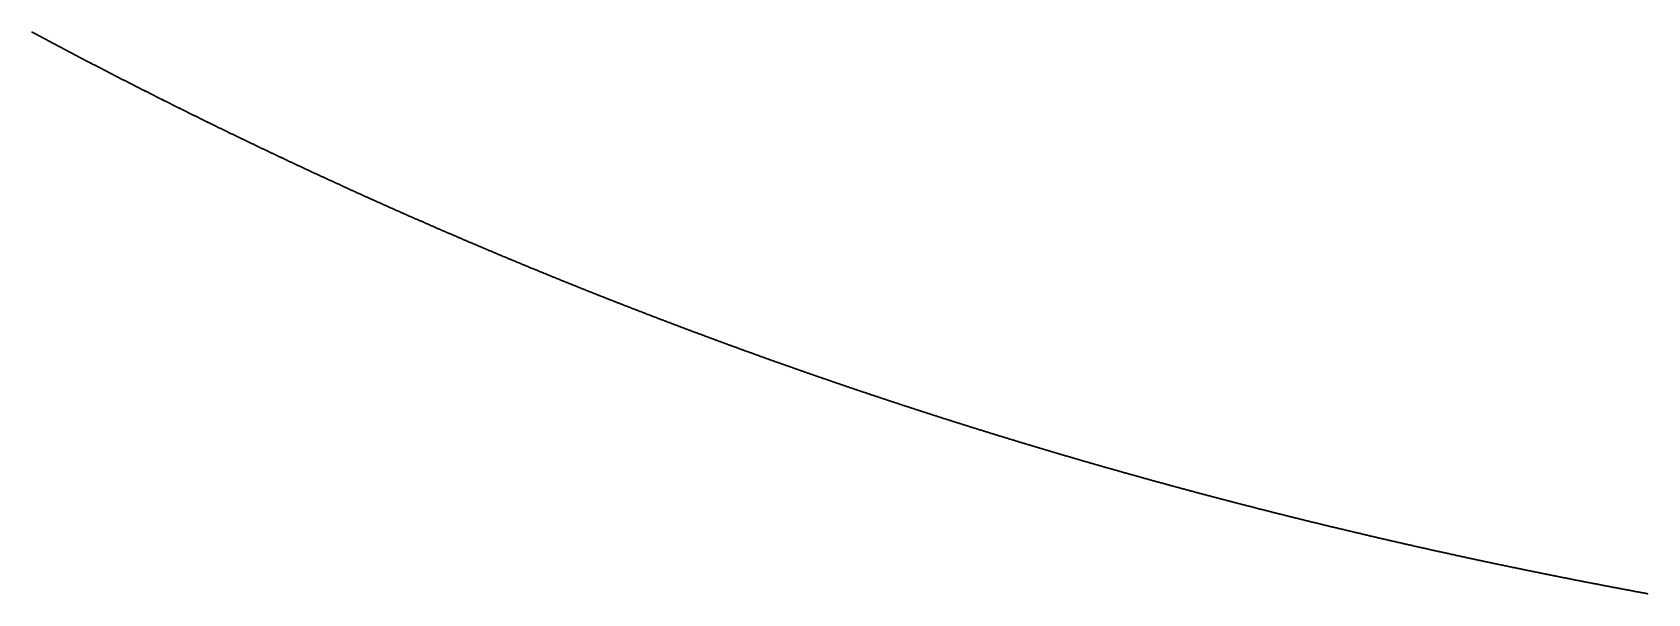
# Model space of a CAD drawing. Header units: metres. Extents: x 0 to 360, y 0 to 49.
# Drawn here: x 315 to 337.49, y 1.61 to 9.43 of the extents above; entities that cross this region are included whole.
import ezdxf

# ---------------------------------------------------------------- set-up
doc = ezdxf.new("R2010")
doc.units = ezdxf.units.M

msp = doc.modelspace()

# ---------------------------------------------------------------- linework, layer by layer
for p in [(315.005, 9.428), (315.013, 9.424), (315.022, 9.419), (315.031, 9.414), (315.04, 9.41), (315.048, 9.405), (315.057, 9.4), (315.066, 9.396), (315.074, 9.391), (315.083, 9.386), (315.092, 9.382), (315.1, 9.377), (315.109, 9.373), (315.118, 9.368), (315.126, 9.363), (315.135, 9.359), (315.144, 9.354), (315.152, 9.349), (315.161, 9.345), (315.17, 9.34), (315.179, 9.336), (315.187, 9.331), (315.196, 9.326), (315.205, 9.322), (315.213, 9.317), (315.222, 9.312), (315.231, 9.308), (315.239, 9.303), (315.248, 9.299), (315.257, 9.294), (315.266, 9.289), (315.274, 9.285), (315.283, 9.28), (315.292, 9.276), (315.3, 9.271), (315.309, 9.266), (315.318, 9.262), (315.327, 9.257), (315.335, 9.252), (315.344, 9.248), (315.353, 9.243), (315.361, 9.239), (315.37, 9.234), (315.379, 9.229), (315.388, 9.225), (315.396, 9.22), (315.405, 9.216), (315.414, 9.211), (315.423, 9.206), (315.431, 9.202), (315.44, 9.197), (315.449, 9.193), (315.457, 9.188), (315.466, 9.183), (315.475, 9.179), (315.484, 9.174), (315.492, 9.17), (315.501, 9.165), (315.51, 9.16), (315.519, 9.156), (315.527, 9.151), (315.536, 9.147), (315.545, 9.142), (315.554, 9.137), (315.562, 9.133), (315.571, 9.128), (315.58, 9.124), (315.589, 9.119), (315.597, 9.115), (315.606, 9.11), (315.615, 9.105), (315.624, 9.101), (315.632, 9.096), (315.641, 9.092), (315.65, 9.087), (315.659, 9.082), (315.667, 9.078), (315.676, 9.073), (315.685, 9.069), (315.694, 9.064), (315.702, 9.06), (315.711, 9.055), (315.72, 9.05), (315.729, 9.046), (315.737, 9.041), (315.746, 9.037), (315.755, 9.032), (315.764, 9.028), (315.773, 9.023), (315.781, 9.018), (315.79, 9.014), (315.799, 9.009), (315.808, 9.005), (315.816, 9), (315.825, 8.996), (315.834, 8.991), (315.843, 8.986), (315.851, 8.982), (315.86, 8.977), (315.869, 8.973), (315.878, 8.968), (315.887, 8.964), (315.895, 8.959), (315.904, 8.955), (315.913, 8.95), (315.922, 8.945), (315.931, 8.941), (315.939, 8.936), (315.948, 8.932), (315.957, 8.927), (315.966, 8.923), (315.975, 8.918), (315.983, 8.914), (315.992, 8.909), (316.001, 8.904), (316.01, 8.9), (316.019, 8.895), (316.027, 8.891), (316.036, 8.886), (316.045, 8.882), (316.054, 8.877), (316.063, 8.873), (316.071, 8.868), (316.08, 8.864), (316.089, 8.859), (316.098, 8.854), (316.107, 8.85), (316.115, 8.845), (316.124, 8.841), (316.133, 8.836), (316.142, 8.832), (316.151, 8.827), (316.16, 8.823), (316.168, 8.818), (316.177, 8.814), (316.186, 8.809), (316.195, 8.805), (316.204, 8.8), (316.212, 8.796), (316.221, 8.791), (316.23, 8.786), (316.239, 8.782), (316.248, 8.777), (316.257, 8.773), (316.265, 8.768), (316.274, 8.764), (316.283, 8.759), (316.292, 8.755), (316.301, 8.75), (316.31, 8.746), (316.319, 8.741), (316.327, 8.737), (316.336, 8.732), (316.345, 8.728), (316.354, 8.723), (316.363, 8.719), (316.372, 8.714), (316.38, 8.71), (316.389, 8.705), (316.398, 8.701), (316.407, 8.696), (316.416, 8.692), (316.425, 8.687), (316.434, 8.683), (316.442, 8.678), (316.451, 8.674), (316.46, 8.669), (316.469, 8.665), (316.478, 8.66), (316.487, 8.656), (316.496, 8.651), (316.504, 8.647), (316.513, 8.642), (316.522, 8.638), (316.531, 8.633), (316.54, 8.629), (316.549, 8.624), (316.558, 8.62), (316.566, 8.615), (316.575, 8.611), (316.584, 8.606), (316.593, 8.602), (316.602, 8.597), (316.611, 8.593), (316.62, 8.588), (316.629, 8.584), (316.638, 8.579), (316.646, 8.575), (316.655, 8.57), (316.664, 8.566), (316.673, 8.561), (316.682, 8.557), (316.691, 8.552), (316.7, 8.548), (316.709, 8.543), (316.717, 8.539), (316.726, 8.534), (316.735, 8.53), (316.744, 8.525), (316.753, 8.521), (316.762, 8.516), (316.771, 8.512), (316.78, 8.508), (316.789, 8.503), (316.798, 8.499), (316.806, 8.494), (316.815, 8.49), (316.824, 8.485), (316.833, 8.481), (316.842, 8.476), (316.851, 8.472), (316.86, 8.467), (316.869, 8.463), (316.878, 8.458), (316.887, 8.454), (316.896, 8.449), (316.904, 8.445), (316.913, 8.441), (316.922, 8.436), (316.931, 8.432), (316.94, 8.427), (316.949, 8.423), (316.958, 8.418), (316.967, 8.414), (316.976, 8.409), (316.985, 8.405), (316.994, 8.4), (317.003, 8.396), (317.012, 8.392), (317.02, 8.387), (317.029, 8.383), (317.038, 8.378), (317.047, 8.374), (317.056, 8.369), (317.065, 8.365), (317.074, 8.36), (317.083, 8.356), (317.092, 8.351), (317.101, 8.347), (317.11, 8.343), (317.119, 8.338), (317.128, 8.334), (317.137, 8.329), (317.146, 8.325), (317.155, 8.32), (317.163, 8.316), (317.172, 8.312), (317.181, 8.307), (317.19, 8.303), (317.199, 8.298), (317.208, 8.294), (317.217, 8.289), (317.226, 8.285), (317.235, 8.281), (317.244, 8.276), (317.253, 8.272), (317.262, 8.267), (317.271, 8.263), (317.28, 8.258), (317.289, 8.254), (317.298, 8.25), (317.307, 8.245), (317.316, 8.241), (317.325, 8.236), (317.334, 8.232), (317.343, 8.227), (317.352, 8.223), (317.361, 8.219), (317.37, 8.214), (317.379, 8.21), (317.387, 8.205), (317.396, 8.201), (317.405, 8.197), (317.414, 8.192), (317.423, 8.188), (317.432, 8.183), (317.441, 8.179), (317.45, 8.174), (317.459, 8.17), (317.468, 8.166), (317.477, 8.161), (317.486, 8.157), (317.495, 8.152), (317.504, 8.148), (317.513, 8.144), (317.522, 8.139), (317.531, 8.135), (317.54, 8.13), (317.549, 8.126), (317.558, 8.122), (317.567, 8.117), (317.576, 8.113), (317.585, 8.108), (317.594, 8.104), (317.603, 8.1), (317.612, 8.095), (317.621, 8.091), (317.63, 8.087), (317.639, 8.082), (317.648, 8.078), (317.657, 8.073), (317.666, 8.069), (317.675, 8.065), (317.684, 8.06), (317.693, 8.056), (317.702, 8.051), (317.711, 8.047), (317.72, 8.043), (317.729, 8.038), (317.738, 8.034), (317.747, 8.03), (317.756, 8.025), (317.765, 8.021), (317.774, 8.016), (317.784, 8.012), (317.793, 8.008), (317.802, 8.003), (317.811, 7.999), (317.82, 7.995), (317.829, 7.99), (317.838, 7.986), (317.847, 7.981), (317.856, 7.977), (317.865, 7.973), (317.874, 7.968), (317.883, 7.964), (317.892, 7.96), (317.901, 7.955), (317.91, 7.951), (317.919, 7.947), (317.928, 7.942), (317.937, 7.938), (317.946, 7.933), (317.955, 7.929), (317.964, 7.925), (317.973, 7.92), (317.982, 7.916), (317.991, 7.912), (318, 7.907), (318.01, 7.903), (318.019, 7.899), (318.028, 7.894), (318.037, 7.89), (318.046, 7.886), (318.055, 7.881), (318.064, 7.877), (318.073, 7.873), (318.082, 7.868), (318.091, 7.864), (318.1, 7.86), (318.109, 7.855), (318.118, 7.851), (318.127, 7.846), (318.136, 7.842), (318.145, 7.838), (318.155, 7.833), (318.164, 7.829), (318.173, 7.825), (318.182, 7.82), (318.191, 7.816), (318.2, 7.812), (318.209, 7.807), (318.218, 7.803), (318.227, 7.799), (318.236, 7.794), (318.245, 7.79), (318.254, 7.786), (318.263, 7.782), (318.273, 7.777), (318.282, 7.773), (318.291, 7.769), (318.3, 7.764), (318.309, 7.76), (318.318, 7.756), (318.327, 7.751), (318.336, 7.747), (318.345, 7.743), (318.354, 7.738), (318.363, 7.734), (318.373, 7.73), (318.382, 7.725), (318.391, 7.721), (318.4, 7.717), (318.409, 7.712), (318.418, 7.708), (318.427, 7.704), (318.436, 7.699), (318.445, 7.695), (318.455, 7.691), (318.464, 7.687), (318.473, 7.682), (318.482, 7.678), (318.491, 7.674), (318.5, 7.669), (318.509, 7.665), (318.518, 7.661), (318.527, 7.656), (318.537, 7.652), (318.546, 7.648), (318.555, 7.644), (318.564, 7.639), (318.573, 7.635), (318.582, 7.631), (318.591, 7.626), (318.6, 7.622), (318.61, 7.618), (318.619, 7.614), (318.628, 7.609), (318.637, 7.605), (318.646, 7.601), (318.655, 7.596), (318.664, 7.592), (318.673, 7.588), (318.683, 7.584), (318.692, 7.579), (318.701, 7.575), (318.71, 7.571), (318.719, 7.566), (318.728, 7.562), (318.737, 7.558), (318.747, 7.554), (318.756, 7.549), (318.765, 7.545), (318.774, 7.541), (318.783, 7.536), (318.792, 7.532), (318.802, 7.528), (318.811, 7.524), (318.82, 7.519), (318.829, 7.515), (318.838, 7.511), (318.847, 7.507), (318.856, 7.502), (318.866, 7.498), (318.875, 7.494), (318.884, 7.49), (318.893, 7.485), (318.902, 7.481), (318.911, 7.477), (318.921, 7.473), (318.93, 7.468), (318.939, 7.464), (318.948, 7.46), (318.957, 7.455), (318.966, 7.451), (318.976, 7.447), (318.985, 7.443), (318.994, 7.438), (319.003, 7.434), (319.012, 7.43), (319.022, 7.426), (319.031, 7.421), (319.04, 7.417), (319.049, 7.413), (319.058, 7.409), (319.067, 7.405), (319.077, 7.4), (319.086, 7.396), (319.095, 7.392), (319.104, 7.388), (319.113, 7.383), (319.123, 7.379), (319.132, 7.375), (319.141, 7.371), (319.15, 7.366), (319.159, 7.362), (319.169, 7.358), (319.178, 7.354), (319.187, 7.349), (319.196, 7.345), (319.205, 7.341), (319.215, 7.337), (319.224, 7.333), (319.233, 7.328), (319.242, 7.324), (319.251, 7.32), (319.261, 7.316), (319.27, 7.311), (319.279, 7.307), (319.288, 7.303), (319.297, 7.299), (319.307, 7.295), (319.316, 7.29), (319.325, 7.286), (319.334, 7.282), (319.344, 7.278), (319.353, 7.273), (319.362, 7.269), (319.371, 7.265), (319.38, 7.261), (319.39, 7.257), (319.399, 7.252), (319.408, 7.248), (319.417, 7.244), (319.427, 7.24), (319.436, 7.236), (319.445, 7.231), (319.454, 7.227), (319.464, 7.223), (319.473, 7.219), (319.482, 7.215), (319.491, 7.21), (319.5, 7.206), (319.51, 7.202), (319.519, 7.198), (319.528, 7.194), (319.537, 7.189), (319.547, 7.185), (319.556, 7.181), (319.565, 7.177), (319.574, 7.173), (319.584, 7.168), (319.593, 7.164), (319.602, 7.16), (319.611, 7.156), (319.621, 7.152), (319.63, 7.148), (319.639, 7.143), (319.648, 7.139), (319.658, 7.135), (319.667, 7.131), (319.676, 7.127), (319.685, 7.122), (319.695, 7.118), (319.704, 7.114), (319.713, 7.11), (319.723, 7.106), (319.732, 7.102), (319.741, 7.097), (319.75, 7.093), (319.76, 7.089), (319.769, 7.085), (319.778, 7.081), (319.787, 7.077), (319.797, 7.072), (319.806, 7.068), (319.815, 7.064), (319.825, 7.06), (319.834, 7.056), (319.843, 7.052), (319.852, 7.047), (319.862, 7.043), (319.871, 7.039), (319.88, 7.035), (319.89, 7.031), (319.899, 7.027), (319.908, 7.022), (319.917, 7.018), (319.927, 7.014), (319.936, 7.01), (319.945, 7.006), (319.955, 7.002), (319.964, 6.998), (319.973, 6.993), (319.983, 6.989), (319.992, 6.985), (320.001, 6.981), (320.01, 6.977), (320.02, 6.973), (320.029, 6.969), (320.038, 6.964), (320.048, 6.96), (320.057, 6.956), (320.066, 6.952), (320.076, 6.948), (320.085, 6.944), (320.094, 6.94), (320.103, 6.935), (320.113, 6.931), (320.122, 6.927), (320.131, 6.923), (320.141, 6.919), (320.15, 6.915), (320.159, 6.911), (320.169, 6.907), (320.178, 6.902), (320.187, 6.898), (320.197, 6.894), (320.206, 6.89), (320.215, 6.886), (320.225, 6.882), (320.234, 6.878), (320.243, 6.874), (320.253, 6.869), (320.262, 6.865), (320.271, 6.861), (320.281, 6.857), (320.29, 6.853), (320.299, 6.849), (320.309, 6.845), (320.318, 6.841), (320.327, 6.837), (320.337, 6.832), (320.346, 6.828), (320.355, 6.824), (320.365, 6.82), (320.374, 6.816), (320.383, 6.812), (320.393, 6.808), (320.402, 6.804), (320.412, 6.8), (320.421, 6.796), (320.43, 6.791), (320.44, 6.787), (320.449, 6.783), (320.458, 6.779), (320.468, 6.775), (320.477, 6.771), (320.486, 6.767), (320.496, 6.763), (320.505, 6.759), (320.514, 6.755), (320.524, 6.751), (320.533, 6.746), (320.543, 6.742), (320.552, 6.738), (320.561, 6.734), (320.571, 6.73), (320.58, 6.726), (320.589, 6.722), (320.599, 6.718), (320.608, 6.714), (320.618, 6.71), (320.627, 6.706), (320.636, 6.702), (320.646, 6.697), (320.655, 6.693), (320.664, 6.689), (320.674, 6.685), (320.683, 6.681), (320.693, 6.677), (320.702, 6.673), (320.711, 6.669), (320.721, 6.665), (320.73, 6.661), (320.74, 6.657), (320.749, 6.653), (320.758, 6.649), (320.768, 6.645), (320.777, 6.641), (320.787, 6.636), (320.796, 6.632), (320.805, 6.628), (320.815, 6.624), (320.824, 6.62), (320.834, 6.616), (320.843, 6.612), (320.852, 6.608), (320.862, 6.604), (320.871, 6.6), (320.881, 6.596), (320.89, 6.592), (320.899, 6.588), (320.909, 6.584), (320.918, 6.58), (320.928, 6.576), (320.937, 6.572), (320.947, 6.568), (320.956, 6.564), (320.965, 6.56), (320.975, 6.556), (320.984, 6.551), (320.994, 6.547), (321.003, 6.543), (321.012, 6.539), (321.022, 6.535), (321.031, 6.531), (321.041, 6.527), (321.05, 6.523), (321.06, 6.519), (321.069, 6.515), (321.078, 6.511), (321.088, 6.507), (321.097, 6.503), (321.107, 6.499), (321.116, 6.495), (321.126, 6.491), (321.135, 6.487), (321.145, 6.483), (321.154, 6.479), (321.163, 6.475), (321.173, 6.471), (321.182, 6.467), (321.192, 6.463), (321.201, 6.459), (321.211, 6.455), (321.22, 6.451), (321.23, 6.447), (321.239, 6.443), (321.248, 6.439), (321.258, 6.435), (321.267, 6.431), (321.277, 6.427), (321.286, 6.423), (321.296, 6.419), (321.305, 6.415), (321.315, 6.411), (321.324, 6.407), (321.334, 6.403), (321.343, 6.399), (321.353, 6.395), (321.362, 6.391), (321.372, 6.387), (321.381, 6.383), (321.39, 6.379), (321.4, 6.375), (321.409, 6.371), (321.419, 6.367), (321.428, 6.363), (321.438, 6.359), (321.447, 6.355), (321.457, 6.351), (321.466, 6.347), (321.476, 6.343), (321.485, 6.339), (321.495, 6.335), (321.504, 6.331), (321.514, 6.327), (321.523, 6.323), (321.533, 6.319), (321.542, 6.315), (321.552, 6.311), (321.561, 6.307), (321.571, 6.303), (321.58, 6.299), (321.59, 6.295), (321.599, 6.291), (321.609, 6.287), (321.618, 6.283), (321.628, 6.279), (321.637, 6.275), (321.647, 6.271), (321.656, 6.267), (321.666, 6.263), (321.675, 6.26), (321.685, 6.256), (321.694, 6.252), (321.704, 6.248), (321.713, 6.244), (321.723, 6.24), (321.732, 6.236), (321.742, 6.232), (321.751, 6.228), (321.761, 6.224), (321.77, 6.22), (321.78, 6.216), (321.789, 6.212), (321.799, 6.208), (321.808, 6.204), (321.818, 6.2), (321.827, 6.196), (321.837, 6.192), (321.846, 6.188), (321.856, 6.184), (321.866, 6.181), (321.875, 6.177), (321.885, 6.173), (321.894, 6.169), (321.904, 6.165), (321.913, 6.161), (321.923, 6.157), (321.932, 6.153), (321.942, 6.149), (321.951, 6.145), (321.961, 6.141), (321.97, 6.137), (321.98, 6.133), (321.99, 6.129), (321.999, 6.125), (322.009, 6.122), (322.018, 6.118), (322.028, 6.114), (322.037, 6.11), (322.047, 6.106), (322.056, 6.102), (322.066, 6.098), (322.075, 6.094), (322.085, 6.09), (322.095, 6.086), (322.104, 6.082), (322.114, 6.078), (322.123, 6.075), (322.133, 6.071), (322.142, 6.067), (322.152, 6.063), (322.162, 6.059), (322.171, 6.055), (322.181, 6.051), (322.19, 6.047), (322.2, 6.043), (322.209, 6.039), (322.219, 6.035), (322.229, 6.032), (322.238, 6.028), (322.248, 6.024), (322.257, 6.02), (322.267, 6.016), (322.276, 6.012), (322.286, 6.008), (322.296, 6.004), (322.305, 6), (322.315, 5.997), (322.324, 5.993), (322.334, 5.989), (322.344, 5.985), (322.353, 5.981), (322.363, 5.977), (322.372, 5.973), (322.382, 5.969), (322.391, 5.965), (322.401, 5.962), (322.411, 5.958), (322.42, 5.954), (322.43, 5.95), (322.439, 5.946), (322.449, 5.942), (322.459, 5.938), (322.468, 5.934), (322.478, 5.931), (322.487, 5.927), (322.497, 5.923), (322.507, 5.919), (322.516, 5.915), (322.526, 5.911), (322.536, 5.907), (322.545, 5.904), (322.555, 5.9), (322.564, 5.896), (322.574, 5.892), (322.584, 5.888), (322.593, 5.884), (322.603, 5.88), (322.612, 5.876), (322.622, 5.873), (322.632, 5.869), (322.641, 5.865), (322.651, 5.861), (322.661, 5.857), (322.67, 5.853), (322.68, 5.85), (322.689, 5.846), (322.699, 5.842), (322.709, 5.838), (322.718, 5.834), (322.728, 5.83), (322.738, 5.826), (322.747, 5.823), (322.757, 5.819), (322.766, 5.815), (322.776, 5.811), (322.786, 5.807), (322.795, 5.803), (322.805, 5.8), (322.815, 5.796), (322.824, 5.792), (322.834, 5.788), (322.844, 5.784), (322.853, 5.78), (322.863, 5.777), (322.873, 5.773), (322.882, 5.769), (322.892, 5.765), (322.902, 5.761), (322.911, 5.757), (322.921, 5.754), (322.931, 5.75), (322.94, 5.746), (322.95, 5.742), (322.96, 5.738), (322.969, 5.735), (322.979, 5.731), (322.988, 5.727), (322.998, 5.723), (323.008, 5.719), (323.017, 5.716), (323.027, 5.712), (323.037, 5.708), (323.047, 5.704), (323.056, 5.7), (323.066, 5.696), (323.076, 5.693), (323.085, 5.689), (323.095, 5.685), (323.105, 5.681), (323.114, 5.677), (323.124, 5.674), (323.134, 5.67), (323.143, 5.666), (323.153, 5.662), (323.163, 5.659), (323.172, 5.655), (323.182, 5.651), (323.192, 5.647), (323.201, 5.643), (323.211, 5.64), (323.221, 5.636), (323.23, 5.632), (323.24, 5.628), (323.25, 5.624), (323.26, 5.621), (323.269, 5.617), (323.279, 5.613), (323.289, 5.609), (323.298, 5.606), (323.308, 5.602), (323.318, 5.598), (323.327, 5.594), (323.337, 5.59), (323.347, 5.587), (323.357, 5.583), (323.366, 5.579), (323.376, 5.575), (323.386, 5.572), (323.395, 5.568), (323.405, 5.564), (323.415, 5.56), (323.425, 5.557), (323.434, 5.553), (323.444, 5.549), (323.454, 5.545), (323.463, 5.541), (323.473, 5.538), (323.483, 5.534), (323.493, 5.53), (323.502, 5.526), (323.512, 5.523), (323.522, 5.519), (323.532, 5.515), (323.541, 5.511), (323.551, 5.508), (323.561, 5.504), (323.57, 5.5), (323.58, 5.496), (323.59, 5.493), (323.6, 5.489), (323.609, 5.485), (323.619, 5.481), (323.629, 5.478), (323.639, 5.474), (323.648, 5.47), (323.658, 5.467), (323.668, 5.463), (323.678, 5.459), (323.687, 5.455), (323.697, 5.452), (323.707, 5.448), (323.717, 5.444), (323.726, 5.44), (323.736, 5.437), (323.746, 5.433), (323.756, 5.429), (323.765, 5.425), (323.775, 5.422), (323.785, 5.418), (323.795, 5.414), (323.804, 5.411), (323.814, 5.407), (323.824, 5.403), (323.834, 5.399), (323.843, 5.396), (323.853, 5.392), (323.863, 5.388), (323.873, 5.385), (323.883, 5.381), (323.892, 5.377), (323.902, 5.373), (323.912, 5.37), (323.922, 5.366), (323.931, 5.362), (323.941, 5.359), (323.951, 5.355), (323.961, 5.351), (323.971, 5.348), (323.98, 5.344), (323.99, 5.34), (324, 5.336), (324.01, 5.333), (324.019, 5.329), (324.029, 5.325), (324.039, 5.322), (324.049, 5.318), (324.059, 5.314), (324.068, 5.311), (324.078, 5.307), (324.088, 5.303), (324.098, 5.3), (324.108, 5.296), (324.117, 5.292), (324.127, 5.288), (324.137, 5.285), (324.147, 5.281), (324.157, 5.277), (324.166, 5.274), (324.176, 5.27), (324.186, 5.266), (324.196, 5.263), (324.206, 5.259), (324.215, 5.255), (324.225, 5.252), (324.235, 5.248), (324.245, 5.244), (324.255, 5.241), (324.264, 5.237), (324.274, 5.233), (324.284, 5.23), (324.294, 5.226), (324.304, 5.222), (324.314, 5.219), (324.323, 5.215), (324.333, 5.211), (324.343, 5.208), (324.353, 5.204), (324.363, 5.2), (324.372, 5.197), (324.382, 5.193), (324.392, 5.19), (324.402, 5.186), (324.412, 5.182), (324.422, 5.179), (324.431, 5.175), (324.441, 5.171), (324.451, 5.168), (324.461, 5.164), (324.471, 5.16), (324.481, 5.157), (324.49, 5.153), (324.5, 5.149), (324.51, 5.146), (324.52, 5.142), (324.53, 5.139), (324.54, 5.135), (324.55, 5.131), (324.559, 5.128), (324.569, 5.124), (324.579, 5.12), (324.589, 5.117), (324.599, 5.113), (324.609, 5.109), (324.619, 5.106), (324.628, 5.102), (324.638, 5.099), (324.648, 5.095), (324.658, 5.091), (324.668, 5.088), (324.678, 5.084), (324.688, 5.081), (324.697, 5.077), (324.707, 5.073), (324.717, 5.07), (324.727, 5.066), (324.737, 5.062), (324.747, 5.059), (324.757, 5.055), (324.766, 5.052), (324.776, 5.048), (324.786, 5.044), (324.796, 5.041), (324.806, 5.037), (324.816, 5.034), (324.826, 5.03), (324.836, 5.026), (324.846, 5.023), (324.855, 5.019), (324.865, 5.016), (324.875, 5.012), (324.885, 5.008), (324.895, 5.005), (324.905, 5.001), (324.915, 4.998), (324.925, 4.994), (324.934, 4.99), (324.944, 4.987), (324.954, 4.983), (324.964, 4.98), (324.974, 4.976), (324.984, 4.973), (324.994, 4.969), (325.004, 4.965), (325.014, 4.962), (325.024, 4.958), (325.033, 4.955), (325.043, 4.951), (325.053, 4.948), (325.063, 4.944), (325.073, 4.94), (325.083, 4.937), (325.093, 4.933), (325.103, 4.93), (325.113, 4.926), (325.123, 4.923), (325.133, 4.919), (325.142, 4.915), (325.152, 4.912), (325.162, 4.908), (325.172, 4.905), (325.182, 4.901), (325.192, 4.898), (325.202, 4.894), (325.212, 4.89), (325.222, 4.887), (325.232, 4.883), (325.242, 4.88), (325.252, 4.876), (325.262, 4.873), (325.271, 4.869), (325.281, 4.866), (325.291, 4.862), (325.301, 4.859), (325.311, 4.855), (325.321, 4.851), (325.331, 4.848), (325.341, 4.844), (325.351, 4.841), (325.361, 4.837), (325.371, 4.834), (325.381, 4.83), (325.391, 4.827), (325.401, 4.823), (325.411, 4.82), (325.421, 4.816), (325.431, 4.813), (325.44, 4.809), (325.45, 4.806), (325.46, 4.802), (325.47, 4.798), (325.48, 4.795), (325.49, 4.791), (325.5, 4.788), (325.51, 4.784), (325.52, 4.781), (325.53, 4.777), (325.54, 4.774), (325.55, 4.77), (325.56, 4.767), (325.57, 4.763), (325.58, 4.76), (325.59, 4.756), (325.6, 4.753), (325.61, 4.749), (325.62, 4.746), (325.63, 4.742), (325.64, 4.739), (325.65, 4.735), (325.66, 4.732), (325.67, 4.728), (325.68, 4.725), (325.69, 4.721), (325.7, 4.718), (325.71, 4.714), (325.719, 4.711), (325.729, 4.707), (325.739, 4.704), (325.749, 4.7), (325.759, 4.697), (325.769, 4.693), (325.779, 4.69), (325.789, 4.686), (325.799, 4.683), (325.809, 4.679), (325.819, 4.676), (325.829, 4.672), (325.839, 4.669), (325.849, 4.665), (325.859, 4.662), (325.869, 4.658), (325.879, 4.655), (325.889, 4.652), (325.899, 4.648), (325.909, 4.645), (325.919, 4.641), (325.929, 4.638), (325.939, 4.634), (325.949, 4.631), (325.959, 4.627), (325.969, 4.624), (325.979, 4.62), (325.989, 4.617), (325.999, 4.613), (326.009, 4.61), (326.019, 4.606), (326.029, 4.603), (326.039, 4.6), (326.049, 4.596), (326.059, 4.593), (326.07, 4.589), (326.08, 4.586), (326.09, 4.582), (326.1, 4.579), (326.11, 4.575), (326.12, 4.572), (326.13, 4.569), (326.14, 4.565), (326.15, 4.562), (326.16, 4.558), (326.17, 4.555), (326.18, 4.551), (326.19, 4.548), (326.2, 4.544), (326.21, 4.541), (326.22, 4.538), (326.23, 4.534), (326.24, 4.531), (326.25, 4.527), (326.26, 4.524), (326.27, 4.52), (326.28, 4.517), (326.29, 4.514), (326.3, 4.51), (326.31, 4.507), (326.32, 4.503), (326.33, 4.5), (326.34, 4.496), (326.351, 4.493), (326.361, 4.49), (326.371, 4.486), (326.381, 4.483), (326.391, 4.479), (326.401, 4.476), (326.411, 4.473), (326.421, 4.469), (326.431, 4.466), (326.441, 4.462), (326.451, 4.459), (326.461, 4.455), (326.471, 4.452), (326.481, 4.449), (326.491, 4.445), (326.501, 4.442), (326.511, 4.438), (326.522, 4.435), (326.532, 4.432), (326.542, 4.428), (326.552, 4.425), (326.562, 4.421), (326.572, 4.418), (326.582, 4.415), (326.592, 4.411), (326.602, 4.408), (326.612, 4.405), (326.622, 4.401), (326.632, 4.398), (326.642, 4.394), (326.653, 4.391), (326.663, 4.388), (326.673, 4.384), (326.683, 4.381), (326.693, 4.377), (326.703, 4.374), (326.713, 4.371), (326.723, 4.367), (326.733, 4.364), (326.743, 4.361), (326.753, 4.357), (326.764, 4.354), (326.774, 4.35), (326.784, 4.347), (326.794, 4.344), (326.804, 4.34), (326.814, 4.337), (326.824, 4.334), (326.834, 4.33), (326.844, 4.327), (326.854, 4.324), (326.865, 4.32), (326.875, 4.317), (326.885, 4.314), (326.895, 4.31), (326.905, 4.307), (326.915, 4.303), (326.925, 4.3), (326.935, 4.297), (326.945, 4.293), (326.956, 4.29), (326.966, 4.287), (326.976, 4.283), (326.986, 4.28), (326.996, 4.277), (327.006, 4.273), (327.016, 4.27), (327.026, 4.267), (327.037, 4.263), (327.047, 4.26), (327.057, 4.257), (327.067, 4.253), (327.077, 4.25), (327.087, 4.247), (327.097, 4.243), (327.107, 4.24), (327.118, 4.237), (327.128, 4.233), (327.138, 4.23), (327.148, 4.227), (327.158, 4.223), (327.168, 4.22), (327.178, 4.217), (327.189, 4.213), (327.199, 4.21), (327.209, 4.207), (327.219, 4.204), (327.229, 4.2), (327.239, 4.197), (327.249, 4.194), (327.26, 4.19), (327.27, 4.187), (327.28, 4.184), (327.29, 4.18), (327.3, 4.177), (327.31, 4.174), (327.321, 4.17), (327.331, 4.167), (327.341, 4.164), (327.351, 4.161), (327.361, 4.157), (327.371, 4.154), (327.381, 4.151), (327.392, 4.147), (327.402, 4.144), (327.412, 4.141), (327.422, 4.137), (327.432, 4.134), (327.443, 4.131), (327.453, 4.128), (327.463, 4.124), (327.473, 4.121), (327.483, 4.118), (327.493, 4.114), (327.504, 4.111), (327.514, 4.108), (327.524, 4.105), (327.534, 4.101), (327.544, 4.098), (327.554, 4.095), (327.565, 4.092), (327.575, 4.088), (327.585, 4.085), (327.595, 4.082), (327.605, 4.078), (327.616, 4.075), (327.626, 4.072), (327.636, 4.069), (327.646, 4.065), (327.656, 4.062), (327.667, 4.059), (327.677, 4.056), (327.687, 4.052), (327.697, 4.049), (327.707, 4.046), (327.717, 4.043), (327.728, 4.039), (327.738, 4.036), (327.748, 4.033), (327.758, 4.03), (327.769, 4.026), (327.779, 4.023), (327.789, 4.02), (327.799, 4.017), (327.809, 4.013), (327.82, 4.01), (327.83, 4.007), (327.84, 4.004), (327.85, 4), (327.86, 3.997), (327.871, 3.994), (327.881, 3.991), (327.891, 3.988), (327.901, 3.984), (327.911, 3.981), (327.922, 3.978), (327.932, 3.975), (327.942, 3.971), (327.952, 3.968), (327.963, 3.965), (327.973, 3.962), (327.983, 3.958), (327.993, 3.955), (328.004, 3.952), (328.014, 3.949), (328.024, 3.946), (328.034, 3.942), (328.044, 3.939), (328.055, 3.936), (328.065, 3.933), (328.075, 3.93), (328.085, 3.926), (328.096, 3.923), (328.106, 3.92), (328.116, 3.917), (328.126, 3.914), (328.137, 3.91), (328.147, 3.907), (328.157, 3.904), (328.167, 3.901), (328.178, 3.898), (328.188, 3.894), (328.198, 3.891), (328.208, 3.888), (328.219, 3.885), (328.229, 3.882), (328.239, 3.878), (328.249, 3.875), (328.26, 3.872), (328.27, 3.869), (328.28, 3.866), (328.29, 3.862), (328.301, 3.859), (328.311, 3.856), (328.321, 3.853), (328.331, 3.85), (328.342, 3.847), (328.352, 3.843), (328.362, 3.84), (328.372, 3.837), (328.383, 3.834), (328.393, 3.831), (328.403, 3.827), (328.414, 3.824), (328.424, 3.821), (328.434, 3.818), (328.444, 3.815), (328.455, 3.812), (328.465, 3.808), (328.475, 3.805), (328.486, 3.802), (328.496, 3.799), (328.506, 3.796), (328.516, 3.793), (328.527, 3.79), (328.537, 3.786), (328.547, 3.783), (328.558, 3.78), (328.568, 3.777), (328.578, 3.774), (328.588, 3.771), (328.599, 3.767), (328.609, 3.764), (328.619, 3.761), (328.63, 3.758), (328.64, 3.755), (328.65, 3.752), (328.66, 3.749), (328.671, 3.746), (328.681, 3.742), (328.691, 3.739), (328.702, 3.736), (328.712, 3.733), (328.722, 3.73), (328.733, 3.727), (328.743, 3.724), (328.753, 3.72), (328.763, 3.717), (328.774, 3.714), (328.784, 3.711), (328.794, 3.708), (328.805, 3.705), (328.815, 3.702), (328.825, 3.699), (328.836, 3.695), (328.846, 3.692), (328.856, 3.689), (328.867, 3.686), (328.877, 3.683), (328.887, 3.68), (328.898, 3.677), (328.908, 3.674), (328.918, 3.671), (328.929, 3.668), (328.939, 3.664), (328.949, 3.661), (328.96, 3.658), (328.97, 3.655), (328.98, 3.652), (328.991, 3.649), (329.001, 3.646), (329.011, 3.643), (329.022, 3.64), (329.032, 3.637), (329.042, 3.633), (329.053, 3.63), (329.063, 3.627), (329.073, 3.624), (329.084, 3.621), (329.094, 3.618), (329.104, 3.615), (329.115, 3.612), (329.125, 3.609), (329.135, 3.606), (329.146, 3.603), (329.156, 3.6), (329.166, 3.596), (329.177, 3.593), (329.187, 3.59), (329.197, 3.587), (329.208, 3.584), (329.218, 3.581), (329.228, 3.578), (329.239, 3.575), (329.249, 3.572), (329.26, 3.569), (329.27, 3.566), (329.28, 3.563), (329.291, 3.56), (329.301, 3.557), (329.311, 3.554), (329.322, 3.55), (329.332, 3.547), (329.342, 3.544), (329.353, 3.541), (329.363, 3.538), (329.374, 3.535), (329.384, 3.532), (329.394, 3.529), (329.405, 3.526), (329.415, 3.523), (329.425, 3.52), (329.436, 3.517), (329.446, 3.514), (329.457, 3.511), (329.467, 3.508), (329.477, 3.505), (329.488, 3.502), (329.498, 3.499), (329.509, 3.496), (329.519, 3.493), (329.529, 3.49), (329.54, 3.487), (329.55, 3.484), (329.56, 3.481), (329.571, 3.477), (329.581, 3.474), (329.592, 3.471), (329.602, 3.468), (329.612, 3.465), (329.623, 3.462), (329.633, 3.459), (329.644, 3.456), (329.654, 3.453), (329.664, 3.45), (329.675, 3.447), (329.685, 3.444), (329.696, 3.441), (329.706, 3.438), (329.716, 3.435), (329.727, 3.432), (329.737, 3.429), (329.748, 3.426), (329.758, 3.423), (329.768, 3.42), (329.779, 3.417), (329.789, 3.414), (329.8, 3.411), (329.81, 3.408), (329.821, 3.405), (329.831, 3.402), (329.841, 3.399), (329.852, 3.396), (329.862, 3.393), (329.873, 3.39), (329.883, 3.387), (329.893, 3.384), (329.904, 3.381), (329.914, 3.378), (329.925, 3.375), (329.935, 3.372), (329.946, 3.369), (329.956, 3.366), (329.966, 3.363), (329.977, 3.36), (329.987, 3.358), (329.998, 3.355), (330.008, 3.352), (330.019, 3.349), (330.029, 3.346), (330.04, 3.343), (330.05, 3.34), (330.06, 3.337), (330.071, 3.334), (330.081, 3.331), (330.092, 3.328), (330.102, 3.325), (330.113, 3.322), (330.123, 3.319), (330.133, 3.316), (330.144, 3.313), (330.154, 3.31), (330.165, 3.307), (330.175, 3.304), (330.186, 3.301), (330.196, 3.298), (330.207, 3.295), (330.217, 3.292), (330.228, 3.289), (330.238, 3.287), (330.248, 3.284), (330.259, 3.281), (330.269, 3.278), (330.28, 3.275), (330.29, 3.272), (330.301, 3.269), (330.311, 3.266), (330.322, 3.263), (330.332, 3.26), (330.343, 3.257), (330.353, 3.254), (330.364, 3.251), (330.374, 3.248), (330.385, 3.245), (330.395, 3.243), (330.405, 3.24), (330.416, 3.237), (330.426, 3.234), (330.437, 3.231), (330.447, 3.228), (330.458, 3.225), (330.468, 3.222), (330.479, 3.219), (330.489, 3.216), (330.5, 3.213), (330.51, 3.21), (330.521, 3.208), (330.531, 3.205), (330.542, 3.202), (330.552, 3.199), (330.563, 3.196), (330.573, 3.193), (330.584, 3.19), (330.594, 3.187), (330.605, 3.184), (330.615, 3.181), (330.626, 3.179), (330.636, 3.176), (330.647, 3.173), (330.657, 3.17), (330.668, 3.167), (330.678, 3.164), (330.689, 3.161), (330.699, 3.158), (330.71, 3.155), (330.72, 3.153), (330.731, 3.15), (330.741, 3.147), (330.752, 3.144), (330.762, 3.141), (330.773, 3.138), (330.783, 3.135), (330.794, 3.132), (330.804, 3.13), (330.815, 3.127), (330.825, 3.124), (330.836, 3.121), (330.846, 3.118), (330.857, 3.115), (330.867, 3.112), (330.878, 3.109), (330.888, 3.107), (330.899, 3.104), (330.909, 3.101), (330.92, 3.098), (330.93, 3.095), (330.941, 3.092), (330.952, 3.089), (330.962, 3.087), (330.973, 3.084), (330.983, 3.081), (330.994, 3.078), (331.004, 3.075), (331.015, 3.072), (331.025, 3.07), (331.036, 3.067), (331.046, 3.064), (331.057, 3.061), (331.067, 3.058), (331.078, 3.055), (331.088, 3.053), (331.099, 3.05), (331.11, 3.047), (331.12, 3.044), (331.131, 3.041), (331.141, 3.038), (331.152, 3.036), (331.162, 3.033), (331.173, 3.03), (331.183, 3.027), (331.194, 3.024), (331.204, 3.021), (331.215, 3.019), (331.226, 3.016), (331.236, 3.013), (331.247, 3.01), (331.257, 3.007), (331.268, 3.004), (331.278, 3.002), (331.289, 2.999), (331.299, 2.996), (331.31, 2.993), (331.321, 2.99), (331.331, 2.988), (331.342, 2.985), (331.352, 2.982), (331.363, 2.979), (331.373, 2.976), (331.384, 2.974), (331.395, 2.971), (331.405, 2.968), (331.416, 2.965), (331.426, 2.962), (331.437, 2.96), (331.447, 2.957), (331.458, 2.954), (331.469, 2.951), (331.479, 2.948), (331.49, 2.946), (331.5, 2.943), (331.511, 2.94), (331.521, 2.937), (331.532, 2.935), (331.543, 2.932), (331.553, 2.929), (331.564, 2.926), (331.574, 2.923), (331.585, 2.921), (331.596, 2.918), (331.606, 2.915), (331.617, 2.912), (331.627, 2.91), (331.638, 2.907), (331.648, 2.904), (331.659, 2.901), (331.67, 2.899), (331.68, 2.896), (331.691, 2.893), (331.701, 2.89), (331.712, 2.887), (331.723, 2.885), (331.733, 2.882), (331.744, 2.879), (331.754, 2.876), (331.765, 2.874), (331.776, 2.871), (331.786, 2.868), (331.797, 2.865), (331.807, 2.863), (331.818, 2.86), (331.829, 2.857), (331.839, 2.854), (331.85, 2.852), (331.861, 2.849), (331.871, 2.846), (331.882, 2.844), (331.892, 2.841), (331.903, 2.838), (331.914, 2.835), (331.924, 2.833), (331.935, 2.83), (331.945, 2.827), (331.956, 2.824), (331.967, 2.822), (331.977, 2.819), (331.988, 2.816), (331.999, 2.814), (332.009, 2.811), (332.02, 2.808), (332.03, 2.805), (332.041, 2.803), (332.052, 2.8), (332.062, 2.797), (332.073, 2.794), (332.084, 2.792), (332.094, 2.789), (332.105, 2.786), (332.115, 2.784), (332.126, 2.781), (332.137, 2.778), (332.147, 2.776), (332.158, 2.773), (332.169, 2.77), (332.179, 2.767), (332.19, 2.765), (332.201, 2.762), (332.211, 2.759), (332.222, 2.757), (332.233, 2.754), (332.243, 2.751), (332.254, 2.749), (332.264, 2.746), (332.275, 2.743), (332.286, 2.74), (332.296, 2.738), (332.307, 2.735), (332.318, 2.732), (332.328, 2.73), (332.339, 2.727), (332.35, 2.724), (332.36, 2.722), (332.371, 2.719), (332.382, 2.716), (332.392, 2.714), (332.403, 2.711), (332.414, 2.708), (332.424, 2.706), (332.435, 2.703), (332.446, 2.7), (332.456, 2.698), (332.467, 2.695), (332.478, 2.692), (332.488, 2.69), (332.499, 2.687), (332.51, 2.684), (332.52, 2.682), (332.531, 2.679), (332.542, 2.676), (332.552, 2.674), (332.563, 2.671), (332.574, 2.668), (332.584, 2.666), (332.595, 2.663), (332.606, 2.661), (332.616, 2.658), (332.627, 2.655), (332.638, 2.653), (332.648, 2.65), (332.659, 2.647), (332.67, 2.645), (332.681, 2.642), (332.691, 2.639), (332.702, 2.637), (332.713, 2.634), (332.723, 2.631), (332.734, 2.629), (332.745, 2.626), (332.755, 2.624), (332.766, 2.621), (332.777, 2.618), (332.787, 2.616), (332.798, 2.613), (332.809, 2.61), (332.82, 2.608), (332.83, 2.605), (332.841, 2.603), (332.852, 2.6), (332.862, 2.597), (332.873, 2.595), (332.884, 2.592), (332.894, 2.59), (332.905, 2.587), (332.916, 2.584), (332.927, 2.582), (332.937, 2.579), (332.948, 2.577), (332.959, 2.574), (332.969, 2.571), (332.98, 2.569), (332.991, 2.566), (333.002, 2.564), (333.012, 2.561), (333.023, 2.558), (333.034, 2.556), (333.044, 2.553), (333.055, 2.551), (333.066, 2.548), (333.077, 2.545), (333.087, 2.543), (333.098, 2.54), (333.109, 2.538), (333.119, 2.535), (333.13, 2.532), (333.141, 2.53), (333.152, 2.527), (333.162, 2.525), (333.173, 2.522), (333.184, 2.52), (333.195, 2.517), (333.205, 2.514), (333.216, 2.512), (333.227, 2.509), (333.238, 2.507), (333.248, 2.504), (333.259, 2.502), (333.27, 2.499), (333.28, 2.497), (333.291, 2.494), (333.302, 2.491), (333.313, 2.489), (333.323, 2.486), (333.334, 2.484), (333.345, 2.481), (333.356, 2.479), (333.366, 2.476), (333.377, 2.474), (333.388, 2.471), (333.399, 2.468), (333.409, 2.466), (333.42, 2.463), (333.431, 2.461), (333.442, 2.458), (333.452, 2.456), (333.463, 2.453), (333.474, 2.451), (333.485, 2.448), (333.495, 2.446), (333.506, 2.443), (333.517, 2.44), (333.528, 2.438), (333.538, 2.435), (333.549, 2.433), (333.56, 2.43), (333.571, 2.428), (333.582, 2.425), (333.592, 2.423), (333.603, 2.42), (333.614, 2.418), (333.625, 2.415), (333.635, 2.413), (333.646, 2.41), (333.657, 2.408), (333.668, 2.405), (333.678, 2.403), (333.689, 2.4), (333.7, 2.398), (333.711, 2.395), (333.722, 2.393), (333.732, 2.39), (333.743, 2.388), (333.754, 2.385), (333.765, 2.383), (333.775, 2.38), (333.786, 2.378), (333.797, 2.375), (333.808, 2.373), (333.819, 2.37), (333.829, 2.368), (333.84, 2.365), (333.851, 2.363), (333.862, 2.36), (333.873, 2.358), (333.883, 2.355), (333.894, 2.353), (333.905, 2.35), (333.916, 2.348), (333.926, 2.345), (333.937, 2.343), (333.948, 2.34), (333.959, 2.338), (333.97, 2.335), (333.98, 2.333), (333.991, 2.33), (334.002, 2.328), (334.013, 2.325), (334.024, 2.323), (334.034, 2.321), (334.045, 2.318), (334.056, 2.316), (334.067, 2.313), (334.078, 2.311), (334.089, 2.308), (334.099, 2.306), (334.11, 2.303), (334.121, 2.301), (334.132, 2.298), (334.143, 2.296), (334.153, 2.294), (334.164, 2.291), (334.175, 2.289), (334.186, 2.286), (334.197, 2.284), (334.207, 2.281), (334.218, 2.279), (334.229, 2.276), (334.24, 2.274), (334.251, 2.272), (334.262, 2.269), (334.272, 2.267), (334.283, 2.264), (334.294, 2.262), (334.305, 2.259), (334.316, 2.257), (334.326, 2.254), (334.337, 2.252), (334.348, 2.25), (334.359, 2.247), (334.37, 2.245), (334.381, 2.242), (334.391, 2.24), (334.402, 2.238), (334.413, 2.235), (334.424, 2.233), (334.435, 2.23), (334.446, 2.228), (334.456, 2.225), (334.467, 2.223), (334.478, 2.221), (334.489, 2.218), (334.5, 2.216), (334.511, 2.213), (334.522, 2.211), (334.532, 2.209), (334.543, 2.206), (334.554, 2.204), (334.565, 2.201), (334.576, 2.199), (334.587, 2.197), (334.597, 2.194), (334.608, 2.192), (334.619, 2.189), (334.63, 2.187), (334.641, 2.185), (334.652, 2.182), (334.663, 2.18), (334.673, 2.177), (334.684, 2.175), (334.695, 2.173), (334.706, 2.17), (334.717, 2.168), (334.728, 2.166), (334.739, 2.163), (334.749, 2.161), (334.76, 2.158), (334.771, 2.156), (334.782, 2.154), (334.793, 2.151), (334.804, 2.149), (334.815, 2.147), (334.826, 2.144), (334.836, 2.142), (334.847, 2.139), (334.858, 2.137), (334.869, 2.135), (334.88, 2.132), (334.891, 2.13), (334.902, 2.128), (334.912, 2.125), (334.923, 2.123), (334.934, 2.121), (334.945, 2.118), (334.956, 2.116), (334.967, 2.114), (334.978, 2.111), (334.989, 2.109), (335, 2.106), (335.01, 2.104), (335.021, 2.102), (335.032, 2.099), (335.043, 2.097), (335.054, 2.095), (335.065, 2.092), (335.076, 2.09), (335.087, 2.088), (335.098, 2.085), (335.108, 2.083), (335.119, 2.081), (335.13, 2.078), (335.141, 2.076), (335.152, 2.074), (335.163, 2.071), (335.174, 2.069), (335.185, 2.067), (335.196, 2.065), (335.206, 2.062), (335.217, 2.06), (335.228, 2.058), (335.239, 2.055), (335.25, 2.053), (335.261, 2.051), (335.272, 2.048), (335.283, 2.046), (335.294, 2.044), (335.305, 2.041), (335.315, 2.039), (335.326, 2.037), (335.337, 2.034), (335.348, 2.032), (335.359, 2.03), (335.37, 2.028), (335.381, 2.025), (335.392, 2.023), (335.403, 2.021), (335.414, 2.018), (335.425, 2.016), (335.436, 2.014), (335.446, 2.012), (335.457, 2.009), (335.468, 2.007), (335.479, 2.005), (335.49, 2.002), (335.501, 2), (335.512, 1.998), (335.523, 1.996), (335.534, 1.993), (335.545, 1.991), (335.556, 1.989), (335.567, 1.986), (335.578, 1.984), (335.588, 1.982), (335.599, 1.98), (335.61, 1.977), (335.621, 1.975), (335.632, 1.973), (335.643, 1.971), (335.654, 1.968), (335.665, 1.966), (335.676, 1.964), (335.687, 1.962), (335.698, 1.959), (335.709, 1.957), (335.72, 1.955), (335.731, 1.952), (335.742, 1.95), (335.752, 1.948), (335.763, 1.946), (335.774, 1.943), (335.785, 1.941), (335.796, 1.939), (335.807, 1.937), (335.818, 1.935), (335.829, 1.932), (335.84, 1.93), (335.851, 1.928), (335.862, 1.926), (335.873, 1.923), (335.884, 1.921), (335.895, 1.919), (335.906, 1.917), (335.917, 1.914), (335.928, 1.912), (335.939, 1.91), (335.95, 1.908), (335.96, 1.906), (335.971, 1.903), (335.982, 1.901), (335.993, 1.899), (336.004, 1.897), (336.015, 1.894), (336.026, 1.892), (336.037, 1.89), (336.048, 1.888), (336.059, 1.886), (336.07, 1.883), (336.081, 1.881), (336.092, 1.879), (336.103, 1.877), (336.114, 1.875), (336.125, 1.872), (336.136, 1.87), (336.147, 1.868), (336.158, 1.866), (336.169, 1.864), (336.18, 1.861), (336.191, 1.859), (336.202, 1.857), (336.213, 1.855), (336.224, 1.853), (336.235, 1.85), (336.246, 1.848), (336.257, 1.846), (336.268, 1.844), (336.279, 1.842), (336.29, 1.839), (336.301, 1.837), (336.312, 1.835), (336.323, 1.833), (336.334, 1.831), (336.345, 1.829), (336.355, 1.826), (336.366, 1.824), (336.377, 1.822), (336.388, 1.82), (336.399, 1.818), (336.41, 1.815), (336.421, 1.813), (336.432, 1.811), (336.443, 1.809), (336.454, 1.807), (336.465, 1.805), (336.476, 1.803), (336.487, 1.8), (336.498, 1.798), (336.509, 1.796), (336.52, 1.794), (336.531, 1.792), (336.542, 1.79), (336.553, 1.787), (336.564, 1.785), (336.575, 1.783), (336.586, 1.781), (336.597, 1.779), (336.608, 1.777), (336.619, 1.775), (336.63, 1.772), (336.641, 1.77), (336.652, 1.768), (336.663, 1.766), (336.674, 1.764), (336.685, 1.762), (336.696, 1.76), (336.707, 1.757), (336.719, 1.755), (336.73, 1.753), (336.741, 1.751), (336.752, 1.749), (336.763, 1.747), (336.774, 1.745), (336.785, 1.743), (336.796, 1.741), (336.807, 1.738), (336.818, 1.736), (336.829, 1.734), (336.84, 1.732), (336.851, 1.73), (336.862, 1.728), (336.873, 1.726), (336.884, 1.724), (336.895, 1.721), (336.906, 1.719), (336.917, 1.717), (336.928, 1.715), (336.939, 1.713), (336.95, 1.711), (336.961, 1.709), (336.972, 1.707), (336.983, 1.705), (336.994, 1.703), (337.005, 1.7), (337.016, 1.698), (337.027, 1.696), (337.038, 1.694), (337.049, 1.692), (337.06, 1.69), (337.071, 1.688), (337.082, 1.686), (337.093, 1.684), (337.104, 1.682), (337.116, 1.68), (337.127, 1.678), (337.138, 1.675), (337.149, 1.673), (337.16, 1.671), (337.171, 1.669), (337.182, 1.667), (337.193, 1.665), (337.204, 1.663), (337.215, 1.661), (337.226, 1.659), (337.237, 1.657), (337.248, 1.655), (337.259, 1.653), (337.27, 1.651), (337.281, 1.649), (337.292, 1.647), (337.303, 1.645), (337.314, 1.642), (337.325, 1.64), (337.337, 1.638), (337.348, 1.636), (337.359, 1.634), (337.37, 1.632), (337.381, 1.63), (337.392, 1.628), (337.403, 1.626), (337.414, 1.624), (337.425, 1.622), (337.436, 1.62), (337.447, 1.618), (337.458, 1.616), (337.469, 1.614), (337.48, 1.612), (337.491, 1.61)]:
    msp.add_point(p)

doc.saveas('drawing.dxf')
